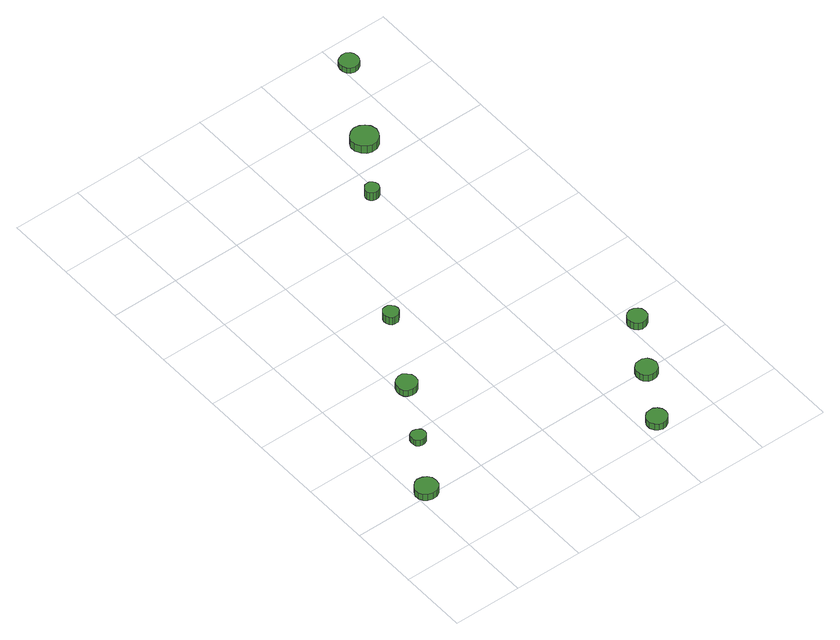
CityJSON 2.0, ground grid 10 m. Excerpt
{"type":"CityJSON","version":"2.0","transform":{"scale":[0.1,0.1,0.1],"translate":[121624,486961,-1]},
"CityObjects":{
"tree1":{"type":"SolitaryVegetationObject","attributes":{"function":"something"},"geometry":[{"type":"MultiSurface","lod":"1","boundaries":[[[0,1,2,3,4,5,6,7,8,9,10,11,12,13,14]],[[15,16,17,18,19,20,21,22,23,24,25,26,27,28,29]],[[0,29,28,1]],[[1,28,27,2]],[[2,27,26,3]],[[3,26,25,4]],[[4,25,24,5]],[[5,24,23,6]],[[6,23,22,7]],[[7,22,21,8]],[[8,21,20,9]],[[9,20,19,10]],[[10,19,18,11]],[[11,18,17,12]],[[12,17,16,13]],[[13,16,15,14]],[[14,15,29,0]]]}]},
"tree2":{"type":"SolitaryVegetationObject","attributes":{"function":"something"},"geometry":[{"type":"MultiSurface","lod":"1","boundaries":[[[30,31,32,33,34,35,36,37,38,39,40,41,42,43,44]],[[45,46,47,48,49,50,51,52,53,54,55,56,57,58,59]],[[30,59,58,31]],[[31,58,57,32]],[[32,57,56,33]],[[33,56,55,34]],[[34,55,54,35]],[[35,54,53,36]],[[36,53,52,37]],[[37,52,51,38]],[[38,51,50,39]],[[39,50,49,40]],[[40,49,48,41]],[[41,48,47,42]],[[42,47,46,43]],[[43,46,45,44]],[[44,45,59,30]]]}]},
"tree3":{"type":"SolitaryVegetationObject","attributes":{"function":"something"},"geometry":[{"type":"MultiSurface","lod":"1","boundaries":[[[60,61,62,63,64,65,66,67,68,69,70,71,72,73,74]],[[75,76,77,78,79,80,81,82,83,84,85,86,87,88,89]],[[60,89,88,61]],[[61,88,87,62]],[[62,87,86,63]],[[63,86,85,64]],[[64,85,84,65]],[[65,84,83,66]],[[66,83,82,67]],[[67,82,81,68]],[[68,81,80,69]],[[69,80,79,70]],[[70,79,78,71]],[[71,78,77,72]],[[72,77,76,73]],[[73,76,75,74]],[[74,75,89,60]]]}]},
"tree4":{"type":"SolitaryVegetationObject","attributes":{"function":"something"},"geometry":[{"type":"MultiSurface","lod":"1","boundaries":[[[90,91,92,93,94,95,96,97,98,99,100,101,102,103,104]],[[105,106,107,108,109,110,111,112,113,114,115,116,117,118,119]],[[90,119,118,91]],[[91,118,117,92]],[[92,117,116,93]],[[93,116,115,94]],[[94,115,114,95]],[[95,114,113,96]],[[96,113,112,97]],[[97,112,111,98]],[[98,111,110,99]],[[99,110,109,100]],[[100,109,108,101]],[[101,108,107,102]],[[102,107,106,103]],[[103,106,105,104]],[[104,105,119,90]]]}]},
"tree5":{"type":"SolitaryVegetationObject","attributes":{"function":"something"},"geometry":[{"type":"MultiSurface","lod":"1","boundaries":[[[120,121,122,123,124,125,126,127,128,129,130,131,132,133,134]],[[135,136,137,138,139,140,141,142,143,144,145,146,147,148,149]],[[120,149,148,121]],[[121,148,147,122]],[[122,147,146,123]],[[123,146,145,124]],[[124,145,144,125]],[[125,144,143,126]],[[126,143,142,127]],[[127,142,141,128]],[[128,141,140,129]],[[129,140,139,130]],[[130,139,138,131]],[[131,138,137,132]],[[132,137,136,133]],[[133,136,135,134]],[[134,135,149,120]]]}]},
"tree6":{"type":"SolitaryVegetationObject","attributes":{"function":"something"},"geometry":[{"type":"MultiSurface","lod":"1","boundaries":[[[150,151,152,153,154,155,156,157,158,159,160,161,162,163,164]],[[165,166,167,168,169,170,171,172,173,174,175,176,177,178,179]],[[150,179,178,151]],[[151,178,177,152]],[[152,177,176,153]],[[153,176,175,154]],[[154,175,174,155]],[[155,174,173,156]],[[156,173,172,157]],[[157,172,171,158]],[[158,171,170,159]],[[159,170,169,160]],[[160,169,168,161]],[[161,168,167,162]],[[162,167,166,163]],[[163,166,165,164]],[[164,165,179,150]]]}]},
"tree7":{"type":"SolitaryVegetationObject","attributes":{"function":"something"},"geometry":[{"type":"MultiSurface","lod":"1","boundaries":[[[180,181,182,183,184,185,186,187,188,189,190,191,192,193,194]],[[195,196,197,198,199,200,201,202,203,204,205,206,207,208,209]],[[180,209,208,181]],[[181,208,207,182]],[[182,207,206,183]],[[183,206,205,184]],[[184,205,204,185]],[[185,204,203,186]],[[186,203,202,187]],[[187,202,201,188]],[[188,201,200,189]],[[189,200,199,190]],[[190,199,198,191]],[[191,198,197,192]],[[192,197,196,193]],[[193,196,195,194]],[[194,195,209,180]]]}]},
"tree8":{"type":"SolitaryVegetationObject","attributes":{"function":"something"},"geometry":[{"type":"MultiSurface","lod":"1","boundaries":[[[210,211,212,213,214,215,216,217,218,219,220,221,222,223,224]],[[225,226,227,228,229,230,231,232,233,234,235,236,237,238,239]],[[210,239,238,211]],[[211,238,237,212]],[[212,237,236,213]],[[213,236,235,214]],[[214,235,234,215]],[[215,234,233,216]],[[216,233,232,217]],[[217,232,231,218]],[[218,231,230,219]],[[219,230,229,220]],[[220,229,228,221]],[[221,228,227,222]],[[222,227,226,223]],[[223,226,225,224]],[[224,225,239,210]]]}]},
"tree9":{"type":"SolitaryVegetationObject","attributes":{"function":"something"},"geometry":[{"type":"MultiSurface","lod":"1","boundaries":[[[240,241,242,243,244,245,246,247,248,249,250,251,252,253,254]],[[255,256,257,258,259,260,261,262,263,264,265,266,267,268,269]],[[240,269,268,241]],[[241,268,267,242]],[[242,267,266,243]],[[243,266,265,244]],[[244,265,264,245]],[[245,264,263,246]],[[246,263,262,247]],[[247,262,261,248]],[[248,261,260,249]],[[249,260,259,250]],[[250,259,258,251]],[[251,258,257,252]],[[252,257,256,253]],[[253,256,255,254]],[[254,255,269,240]]]}]},
"tree10":{"type":"SolitaryVegetationObject","attributes":{"function":"something"},"geometry":[{"type":"MultiSurface","lod":"1","boundaries":[[[270,271,272,273,274,275,276,277,278,279,280,281,282,283,284]],[[285,286,287,288,289,290,291,292,293,294,295,296,297,298,299]],[[270,299,298,271]],[[271,298,297,272]],[[272,297,296,273]],[[273,296,295,274]],[[274,295,294,275]],[[275,294,293,276]],[[276,293,292,277]],[[277,292,291,278]],[[278,291,290,279]],[[279,290,289,280]],[[280,289,288,281]],[[281,288,287,282]],[[282,287,286,283]],[[283,286,285,284]],[[284,285,299,270]]]}]}
},
"vertices":[
[32,108,17],[31,114,17],[27,120,17],[21,123,17],[14,124,17],[8,122,17],[3,117,17],[0,111,17],[0,104,17],[3,98,17],[8,94,17],[14,92,17],[21,92,17],[27,96,17],[31,101,17],[31,101,6],[27,96,6],[21,92,6],[14,92,6],[8,94,6],[3,98,6],[0,104,6],[0,111,6],[3,117,6],[8,122,6],[14,124,6],[21,123,6],[27,120,6],[31,114,6],[32,108,6],
[76,185,16],[75,190,16],[72,193,16],[68,195,16],[64,196,16],[60,195,16],[56,192,16],[55,188,16],[55,183,16],[56,179,16],[60,176,16],[64,175,16],[68,175,16],[72,177,16],[75,181,16],[75,181,6],[72,177,6],[68,175,6],[64,175,6],[60,176,6],[56,179,6],[55,183,6],[55,188,6],[56,192,6],[60,195,6],[64,196,6],[68,195,6],[72,193,6],[75,190,6],[76,185,6],
[126,267,17],[125,273,17],[121,278,17],[116,282,17],[110,282,17],[104,280,17],[99,276,17],[97,270,17],[97,264,17],[99,258,17],[104,254,17],[110,252,17],[116,253,17],[121,256,17],[125,261,17],[125,261,6],[121,256,6],[116,253,6],[110,252,6],[104,254,6],[99,258,6],[97,264,6],[97,270,6],[99,276,6],[104,280,6],[110,282,6],[116,282,6],[121,278,6],[125,273,6],[126,267,6],
[184,376,19],[183,380,19],[180,384,19],[176,387,19],[171,387,19],[167,386,19],[164,382,19],[162,378,19],[162,374,19],[164,369,19],[167,366,19],[171,365,19],[176,365,19],[180,368,19],[183,371,19],[183,371,6],[180,368,6],[176,365,6],[171,365,6],[167,366,6],[164,369,6],[162,374,6],[162,378,6],[164,382,6],[167,386,6],[171,387,6],[176,387,6],[180,384,6],[183,380,6],[184,376,6],
[338,20,17],[337,26,17],[333,31,17],[328,34,17],[322,34,17],[316,33,17],[312,29,17],[309,23,17],[309,17,17],[312,11,17],[316,7,17],[322,5,17],[328,6,17],[333,9,17],[337,14,17],[337,14,6],[333,9,6],[328,6,6],[322,5,6],[316,7,6],[312,11,6],[309,17,6],[309,23,6],[312,29,6],[316,33,6],[322,34,6],[328,34,6],[333,31,6],[337,26,6],[338,20,6],
[383,96,17],[381,103,17],[378,108,17],[372,111,17],[366,111,17],[360,110,17],[355,105,17],[353,100,17],[353,93,17],[355,88,17],[360,83,17],[366,81,17],[372,82,17],[378,85,17],[381,90,17],[381,90,6],[378,85,6],[372,82,6],[366,81,6],[360,83,6],[355,88,6],[353,93,6],[353,100,6],[355,105,6],[360,110,6],[366,111,6],[372,111,6],[378,108,6],[381,103,6],[383,96,6],
[301,562,20],[300,566,20],[298,569,20],[294,572,20],[290,572,20],[286,571,20],[283,568,20],[281,564,20],[281,560,20],[283,556,20],[286,553,20],[290,552,20],[294,553,20],[298,555,20],[300,558,20],[300,558,6],[298,555,6],[294,553,6],[290,552,6],[286,553,6],[283,556,6],[281,560,6],[281,564,6],[283,568,6],[286,571,6],[290,572,6],[294,572,6],[298,569,6],[300,566,6],[301,562,6],
[428,174,18],[427,180,18],[424,184,18],[419,187,18],[413,188,18],[407,186,18],[403,182,18],[401,177,18],[401,171,18],[403,166,18],[407,162,18],[413,160,18],[419,161,18],[424,164,18],[427,168,18],[427,168,6],[424,164,6],[419,161,6],[413,160,6],[407,162,6],[403,166,6],[401,171,6],[401,177,6],[403,182,6],[407,186,6],[413,188,6],[419,187,6],[424,184,6],[427,180,6],[428,174,6],
[361,641,19],[359,649,19],[354,655,19],[347,659,19],[339,660,19],[332,657,19],[326,652,19],[322,645,19],[322,637,19],[326,629,19],[332,624,19],[339,621,19],[347,622,19],[354,626,19],[359,633,19],[359,633,6],[354,626,6],[347,622,6],[339,621,6],[332,624,6],[326,629,6],[322,637,6],[322,645,6],[326,652,6],[332,657,6],[339,660,6],[347,659,6],[354,655,6],[359,649,6],[361,641,6],
[425,759,16],[424,765,16],[421,770,16],[416,773,16],[410,773,16],[404,771,16],[400,768,16],[398,762,16],[398,756,16],[400,751,16],[404,747,16],[410,745,16],[416,746,16],[421,749,16],[424,754,16],[424,754,7],[421,749,7],[416,746,7],[410,745,7],[404,747,7],[400,751,7],[398,756,7],[398,762,7],[400,768,7],[404,771,7],[410,773,7],[416,773,7],[421,770,7],[424,765,7],[425,759,7]
]}
